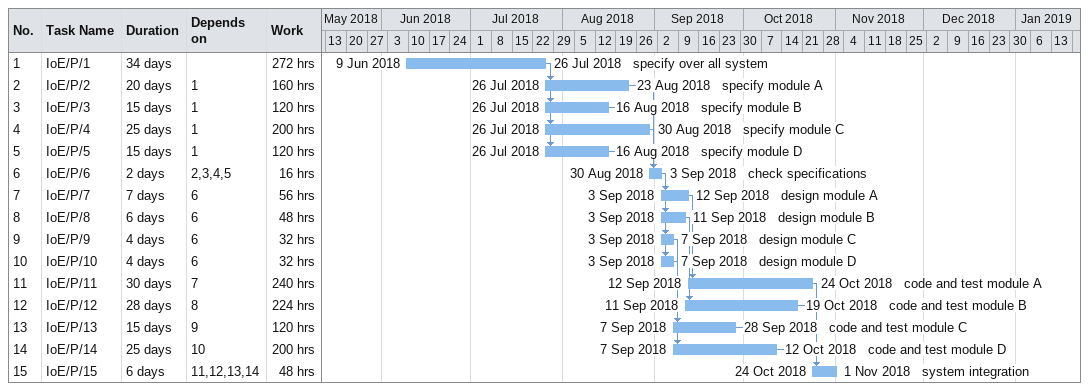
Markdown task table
| ID | Task | Duration | Start | Finish | Predecessors | Resources | Work (h) |
|---|---|---|---|---|---|---|---|
| 1 | IoE/P/1 | 34d | 2018-06-09 | 2018-07-26 |  | specify over all system | 272 |
| 2 | IoE/P/2 | 20d | 2018-07-26 | 2018-08-23 | 1 | specify module A | 160 |
| 3 | IoE/P/3 | 15d | 2018-07-26 | 2018-08-16 | 1 | specify module B | 120 |
| 4 | IoE/P/4 | 25d | 2018-07-26 | 2018-08-30 | 1 | specify module C | 200 |
| 5 | IoE/P/5 | 15d | 2018-07-26 | 2018-08-16 | 1 | specify module D | 120 |
| 6 | IoE/P/6 | 2d | 2018-08-30 | 2018-09-03 | 2, 3, 4, 5 | check specifications | 16 |
| 7 | IoE/P/7 | 7d | 2018-09-03 | 2018-09-12 | 6 | design module A | 56 |
| 8 | IoE/P/8 | 6d | 2018-09-03 | 2018-09-11 | 6 | design module B | 48 |
| 9 | IoE/P/9 | 4d | 2018-09-03 | 2018-09-07 | 6 | design module C | 32 |
| 10 | IoE/P/10 | 4d | 2018-09-03 | 2018-09-07 | 6 | design module D | 32 |
| 11 | IoE/P/11 | 30d | 2018-09-12 | 2018-10-24 | 7 | code and test module A | 240 |
| 12 | IoE/P/12 | 28d | 2018-09-11 | 2018-10-19 | 8 | code and test module B | 224 |
| 13 | IoE/P/13 | 15d | 2018-09-07 | 2018-09-28 | 9 | code and test module C | 120 |
| 14 | IoE/P/14 | 25d | 2018-09-07 | 2018-10-12 | 10 | code and test module D | 200 |
| 15 | IoE/P/15 | 6d | 2018-10-24 | 2018-11-01 | 11, 12, 13, 14 | system integration | 48 |
